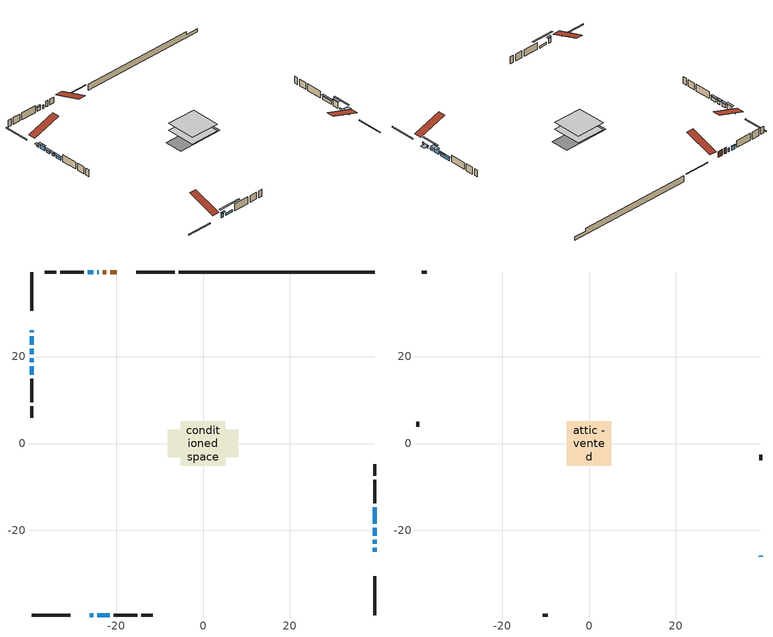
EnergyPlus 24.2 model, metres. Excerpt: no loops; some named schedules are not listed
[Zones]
conditioned space
 floor adiabatic (AdiabaticFloorConstruction): -5.1,-5.1 -5.1,5.1 5.1,5.1 5.1,-5.1 z0.92
 floor foundation (Slab1 construction): -8.06,-3.18 -8.06,3.18 8.06,3.18 8.06,-3.18 z-1.25
 wall outside (RimJoist1 construction): -6.46,39.46 -15.35,39.46 / -39.46,-39.46 -30.57,-39.46 / -39.46,39.46 -39.46,30.57 / 39.46,-39.46 39.46,-30.57 z0.92:1.22
 wall outside (AdiabaticWallConstruction 1): -19.82,39.46 -21.38,39.46 / -22.31,39.46 -23.02,39.46 z0.92:2.95
 wall outside (AdiabaticWallConstruction): -39.46,26.1 -39.46,25.56 z0.92:1.74; -39.46,24.63 -39.46,22.7 / -26.1,-39.46 -25.23,-39.46 z0.92:2.6; 39.46,-24.86 39.46,-23.95 / 39.46,-23.02 39.46,-22.1 z0.92:1.53; -24.3,-39.46 -21.45,-39.46 z0.92:1.68; -23.95,39.46 -24.31,39.46 z0.92:2.14; 39.46,-21.18 39.46,-19.35 z0.92:3; 39.46,-18.42 39.46,-14.66 / -39.46,21.77 -39.46,20.5 / -39.46,19.58 -39.46,18.68 / -39.46,17.76 -39.46,15.82 z0.92:2.04; -25.23,39.46 -26.51,39.46 z0.92:2.19
 wall outside (Wall1 construction): -27.44,39.46 -32.87,39.46 / -20.53,-39.46 -15.09,-39.46 / -39.46,14.9 -39.46,9.46 / 39.46,-13.73 39.46,-8.3 z0.92:3.36
 wall outside (Wall2 construction): -33.8,39.46 -36.39,39.46 / -14.16,-39.46 -11.57,-39.46 / -39.46,8.53 -39.46,5.94 / 39.46,-7.37 39.46,-4.77 z0.92:3.36
 wall foundation (FoundationWall1 construction): -5.53,39.46,-1.25 -5.53,39.46,0.92 34.96,39.46,0.92 34.96,39.46,-0.13 39.46,39.46,-0.13 39.46,39.46,-1.25
 window (WindowConstruction 8): -39.46,26.09 -39.46,25.56 z0.92:1.73
 window (WindowConstruction 6): -39.46,24.63 -39.46,22.7 z0.92:2.6
 window (WindowConstruction 7): -26.09,-39.46 -25.23,-39.46 z0.92:2.6
 window (WindowConstruction 10): 39.46,-24.86 39.46,-23.95 z0.92:1.53
 window (WindowConstruction 11): 39.46,-23.02 39.46,-22.1 z0.92:1.53
 window (WindowConstruction 12): -24.3,-39.46 -21.45,-39.46 z0.92:1.68
 window (WindowConstruction 9): -23.95,39.46 -24.31,39.46 z0.92:2.14
 window (WindowConstruction): 39.46,-21.18 39.46,-19.35 z0.92:3
 window (WindowConstruction 1): 39.46,-18.42 39.46,-14.66 z0.92:2.04
 window (WindowConstruction 2): -25.23,39.46 -26.51,39.46 z0.92:2.19
 window (WindowConstruction 3): -39.46,21.77 -39.46,20.5 z0.92:2.04
 window (WindowConstruction 4): -39.46,19.57 -39.46,18.68 z0.92:2.04
 window (WindowConstruction 5): -39.46,17.75 -39.46,15.83 z0.92:2.04
 door (Door): -19.82,39.46 -21.38,39.46 z0.92:2.95
 door (Door 1): -22.31,39.46 -23.02,39.46 z0.92:2.95
 ceiling adiabatic (AdiabaticFloorConstruction): 5.1,-5.1 5.1,5.1 -5.1,5.1 -5.1,-5.1 z0.92
attic - vented
 floor to conditioned space (Floor1 construction Reversed): -5.1,-5.1 -5.1,5.1 5.1,5.1 5.1,-5.1 z3.36
 wall outside (AdiabaticWallConstruction): 39.46,-26.1 39.46,-25.79 z0.92:2.14
 wall outside (Wall3 construction): -37.32,39.46 -38.53,39.46 / -10.64,-39.46 -9.43,-39.46 / -39.46,5.01 -39.46,3.81 / 39.46,-3.84 39.46,-2.64 z0.92:3.36
 window (WindowConstruction 13): 39.46,-26.09 39.46,-25.79 z0.92:2.14
 roof outside (Roof1 construction): -18.89,39.46,3.36 -18.89,29.52,6.67 -16.28,29.52,6.67 -16.28,39.46,3.36; -27.02,-39.46,3.36 -27.02,-29.52,6.67 -29.64,-29.52,6.67 -29.64,-39.46,3.36; -39.46,27.02,3.36 -29.52,27.02,6.67 -29.52,29.64,6.67 -39.46,29.64,3.36; 39.46,-27.02,3.36 29.52,-27.02,6.67 29.52,-29.64,6.67 39.46,-29.64,3.36
shading: -39.46,25.26 -39.46,26.39 -40.06,26.39 -40.06,25.26 z2.03; -39.46,22.4 -39.46,24.93 -40.06,24.93 -40.06,22.4 z2.9; -24.93,-39.46 -26.39,-39.46 -26.39,-40.06 -24.93,-40.06 z2.9; 39.46,-23.65 39.46,-25.16 41.28,-25.16 41.28,-23.65 z1.83; 39.46,-19.47 39.46,-25.66 39.87,-25.66 39.87,-19.47 z4.17; -18.81,-39.46 -26.94,-39.46 -26.94,-39.87 -18.81,-39.87 z4.32; 39.46,-19.05 39.46,-21.47 40.67,-21.47 40.67,-19.05 z3.3; 39.46,-14.36 39.46,-18.72 40.06,-18.72 40.06,-14.36 z2.34; -26.71,39.46 -25.03,39.46 -25.03,39.87 -26.71,39.87 z2.39; -39.46,20.2 -39.46,22.07 -40.06,22.07 -40.06,20.2 z2.34; -39.46,18.39 -39.46,19.87 -40.06,19.87 -40.06,18.39 z2.34; -39.46,15.53 -39.46,18.05 -40.06,18.05 -40.06,15.53 z2.34
[Building]
Building 1: Terrain=Suburbs
[Site:Location]
Quebec Intl AP_QC: Latitude {deg}=46.8; Longitude {deg}=-71.38; Time Zone {hr}=-5; Elevation {m}=74; Keep Site Location Information=Yes
[Site:GroundTemperature:Shallow]
0.0108218, -2.24938, -2.43038, -1.3578, 2.94801, 7.23376, 10.9493, 13.303, 13.5029, 11.5886, 7.96783, 3.81355
[Site:WaterMainsTemperature]
Calculation Method=Schedule; Temperature Schedule=mains temperature schedule
[Material] Roughness=Rough; Thermal Absorptance=0.9
Name | Thickness {m} | Conductivity {W/m-K} | Density {kg/m3} | Specific Heat {J/kg-K} | Solar Absorptance | Visible Absorptance
asphalt or fiberglass shingles | 0.00635 | 0.162714 | 1121.4 | 1465.45 | 0.4 | 0.4
ceiling loosefill ins | 0.0846667 | 0.0480833 | 16.02 | 1046.75 | 0.7 | 0.7
ceiling stud and cavity | 0.1397 | 0.0845812 | 65.682 | 1177.47 | 0.7 | 0.7
concrete 4.0 in. | 0.1016 | 1.803125 | 2242.8 | 837.4 | 0.7 | 0.7
concrete 8.0 in. | 0.2032 | 1.803125 | 2242.8 | 837.4 | 0.7 | 0.7
door material | 0.04445 | 0.053851 | 512.64 | 1214.23 | 0.7 | 0.7
exterior vertical ins | 0.102245 | 0.029427 | 32.04 | 1214.23 | 0.7 | 0.7
floor covering | 0.0127 | 0.0433444 | 54.468 | 1339.84 | 0.6 | 0.6
floor rigid ins; wall rigid ins | 0.512978 | 0.029427 | 32.04 | 1214.23 | 0.7 | 0.7
floor stud and cavity | 0.1397 | 1.75129 | 37.0049 | 1207.88 | 0.7 | 0.7
furniture material conditioned space 1 | 0.1524 | 0.115458 | 640.8 | 1214.23 | 0.6 | 0.6
gypsum board | 0.0127 | 0.160291 | 801 | 837.4 | 0.6 | 0.6
gypsum board 1 | 0.0127 | 0.160291 | 801 | 837.4 | 0.7 | 0.7
osb sheathing 0.5 in. | 0.0127 | 0.115458 | 512.64 | 1214.23 | 0.7 | 0.7
osb sheathing 0.75 in. | 0.01905 | 0.115458 | 512.64 | 1214.23 | 0.7 | 0.7
osb sheathing 2.0 in. | 0.0508 | 0.115458 | 512.64 | 1214.23 | 0.7 | 0.7
rim joist stud and cavity | 0.0508 | 0.0363542 | 125.044 | 1163.47 | 0.6 | 0.6
wall stud and cavity | 0.1397 | 0.0774032 | 139.0536 | 1170.24 | 0.7 | 0.7
wall stud and cavity 1 | 0.1397 | 0.0742868 | 139.0536 | 1170.24 | 0.7 | 0.7
wall stud and cavity 2 | 0.0889 | 6.9971 | 50.32683 | 1063.81 | 0.6 | 0.6
wall stud and cavity 3 | 0.0889 | 0.380278 | 52.3479 | 1209.89 | 0.7 | 0.7
wall stud and cavity 4 | 0.0889 | 0.391764 | 83.0341 | 1211.67 | 0.7 | 0.7
wood siding | 0.0254 | 0.102417 | 544.68 | 1172.36 | 0.4 | 0.4
wood siding 1 | 0.00254 | 0.102417 | 544.68 | 1172.36 | 0.4 | 0.4
wood siding 2; wood siding 3; wood siding 4 | 0.0254 | 0.102417 | 544.68 | 1172.36 | 0.7 | 0.7
[WindowMaterial:SimpleGlazingSystem]
Name | U-Factor {W/m2-K} | Solar Heat Gain Coefficient
WindowMaterial | 2.907136 | 0.61
WindowMaterial 1 | 2.9219 | 0.62
WindowMaterial 10 | 2.76291 | 0.46
WindowMaterial 11 | 2.95994 | 0.57
WindowMaterial 12 | 5.19423 | 0.65
WindowMaterial 2 | 2.97981 | 0.57
WindowMaterial 3 | 2.9378 | 0.6
WindowMaterial 4 | 2.958238 | 0.57
WindowMaterial 5 | 2.921331 | 0.62
WindowMaterial 6 | 2.90032 | 0.65
WindowMaterial 7 | 2.94461 | 0.59
WindowMaterial 8 | 2.99571 | 0.59
WindowMaterial 9 | 2.75553 | 0.43
[Construction]
AdiabaticFloorConstruction: floor stud and cavity, floor rigid ins, osb sheathing 0.75 in., floor covering
AdiabaticWallConstruction: wood siding 3, wall rigid ins, wall stud and cavity 3, gypsum board
AdiabaticWallConstruction 1: wood siding 4, wall rigid ins, wall stud and cavity 3, gypsum board
Door; Door 1: door material
Floor1 construction Reversed: gypsum board, ceiling stud and cavity, ceiling loosefill ins
FoundationWall1 construction: concrete 8.0 in., gypsum board 1
furniture construction conditioned space 1: furniture material conditioned space 1
PartitionWallConstruction: gypsum board, wall stud and cavity 4, gypsum board
RimJoist1 construction: wood siding 2, osb sheathing 2.0 in., rim joist stud and cavity
Roof1 construction: asphalt or fiberglass shingles
Slab1 construction: concrete 4.0 in.
Wall1 construction: wood siding, osb sheathing 0.5 in., wall stud and cavity, gypsum board
Wall2 construction: wood siding, osb sheathing 0.5 in., wall stud and cavity 1, gypsum board
Wall3 construction: wood siding 1, wall stud and cavity 2
WindowConstruction: WindowMaterial
WindowConstruction 1: WindowMaterial 1
WindowConstruction 10; WindowConstruction 11: WindowMaterial 10
WindowConstruction 12: WindowMaterial 11
WindowConstruction 13: WindowMaterial 12
WindowConstruction 2: WindowMaterial 2
WindowConstruction 3: WindowMaterial 3
WindowConstruction 4: WindowMaterial 4
WindowConstruction 5: WindowMaterial 5
WindowConstruction 6: WindowMaterial 6
WindowConstruction 7: WindowMaterial 7
WindowConstruction 8: WindowMaterial 8
WindowConstruction 9: WindowMaterial 9
[Zone] Multiplier=1; Part of Total Floor Area=Yes
Name | Volume {m3}
attic - vented | 55.9386
conditioned space | 502.2
[Space]
Name | Zone | Volume {m3}
attic - vented 1 | attic - vented | 55.9386
conditioned space 1 | conditioned space | 502.2
[ZoneInfiltration:EffectiveLeakageArea]
infil attic - vented 1: Zone or Space=attic - vented 1; Schedule=Always On Discrete; Effective Air Leakage Area {cm2}=3841.85; Stack Coefficient=0.000399971; Wind Coefficient=1.35125e-05
[ZoneMixing]
whole house fan mix: Zone or Space=attic - vented; Schedule=Always On Continuous; Design Flow Rate Calculation Method=Flow/Zone; Design Flow Rate {m3/s}=0; Source Zone or Space=conditioned space
[SurfaceProperty:ExposedFoundationPerimeter]
Slab1: Exposed Perimeter Calculation Method=TotalExposedPerimeter; Total Exposed Perimeter {m}=44.989
[InternalMass] Zone or ZoneList=conditioned space; Space or SpaceList=conditioned space 1
Name | Construction | Surface Area {m2}
furniture mass conditioned space 1 | furniture construction conditioned space 1 | 82.7198
partition wall mass | PartitionWallConstruction | 206.799
[Lights]
interior lighting: Zone or ZoneList or Space or SpaceList=conditioned space 1; Schedule=interior lighting schedule; Design Level Calculation Method=LightingLevel; Lighting Level {W}=343.2; Return Air Fraction=0; Fraction Radiant=0.6; Fraction Visible=0.2; Fraction Replaceable=1
[People]
occupants: Zone or ZoneList or Space or SpaceList=conditioned space 1; Number of People Schedule=occupants schedule; Number of People Calculation Method=People; Number of People=3; Fraction Radiant=0.314171; Sensible Heat Fraction=0.56303; Activity Level Schedule=occupants activity schedule; Carbon Dioxide Generation Rate {m3/s-W}=0; Enable ASHRAE 55 Comfort Warnings=No; Mean Radiant Temperature Calculation Type=EnclosureAveraged
[ElectricEquipment] Zone or ZoneList or Space or SpaceList=conditioned space 1; Design Level Calculation Method=EquipmentLevel
Name | Schedule | Design Level {W} | Fraction Latent | Fraction Radiant | Fraction Lost
clothes dryer | clothes dryer schedule | 140.772 | 0.015 | 0.081 | 0.85
clothes washer | clothes washer schedule | 32.1985 | 0.03 | 0.162 | 0.7
cooking range | cooking range schedule | 215.147 | 0.08 | 0.432 | 0.2
dishwasher | dishwasher schedule | 66.8632 | 0.3 | 0.18 | 0.4
fridge | fridge schedule | 72.9452 | 0 | 0.6 | 0
mech vent bath fan 0 | mech vent bath fan 0 schedule | 50.2 | 0 | 0 | 1
mech vent bath fan 1 | mech vent bath fan 1 schedule | 50.2 | 0 | 0 | 1
mech vent house fan | mech vent house fan schedule | 0 | 0 | 0 | 1
mech vent house fan cfis | mech vent house fan cfis schedule | 0 | 0 | 0 | 0
mech vent range fan 0 | mech vent range fan 0 schedule | 57 | 0 | 0 | 1
misc plug loads | misc plug loads schedule | 494.7 | 0.045 | 0.513 | 0.1
whole house fan | Always On Discrete | 0 | 0 | 0 | 1
[OtherEquipment] Zone or ZoneList or Space or SpaceList=conditioned space 1; Design Level Calculation Method=EquipmentLevel
Name | Fuel Type | Schedule | Design Level {W} | Fraction Latent | Fraction Radiant | Fraction Lost
clothes dryer 1 | Electricity | clothes dryer schedule | 0 | 0.015 | 0.081 | 0.85
cooking range 1 | Electricity | cooking range schedule | 0 | 0.08 | 0.432 | 0.2
general water use latent | None | general water use schedule | 62.594 | 1 | 0 | 0
general water use sensible | None | general water use schedule | -61.6891 | 0 | 0.6 | 0
mech vent house fan latent load | None | Always On Discrete | 0 | 1 | 0 | 0
mech vent house fan sensible load | None | Always On Discrete | 0 | 0 | 0 | 0
water heater energy adjustment1 | Electricity | Always On Discrete | 0.01 | 0 | 0 | 1
[ZoneInfiltration:DesignFlowRate] Zone or ZoneList or Space or SpaceList=conditioned space 1; Schedule=Always On Discrete; Design Flow Rate Calculation Method=Flow/Zone; Design Flow Rate {m3/s}=0
infil flow; natural vent flow; whole house fan flow
[ZoneControl:Thermostat]
conditioned space Thermostat: Zone or ZoneList=conditioned space; Control Type Schedule=conditioned space Thermostat Schedule; Control 1=conditioned space temperature setpoint; Temperature Difference Between Cutout And Setpoint {deltaC}=0
[ZoneHVAC:Baseboard:Convective:Electric]
electric baseboard: Availability Schedule=Always On Discrete; Heating Design Capacity {W}=9343.4; Efficiency=1
[Zone equipment]
conditioned space: electric baseboard
[Foundation:Kiva]
Foundation Kiva 1: Initial Indoor Air Temperature {C}=18; Wall Height Above Grade {m}=0.920008; Wall Depth Below Slab {m}=0.2032; Custom Block Material Name 1=exterior vertical ins; Custom Block Depth 1 {m}=2.16999; Custom Block X Position 1 {m}=0.2159; Custom Block Z Position 1 {m}=0
[Foundation:Kiva:Settings]
Soil Conductivity {W/m-K}=0.849921; Soil Density {kg/m3}=1842.3; Soil Specific Heat {J/kg-K}=418.7; Ground Solar Absorptivity=0.9; Ground Thermal Absorptivity=0.9; Ground Surface Roughness {m}=0.03; Far-Field Width {m}=40; Deep-Ground Boundary Condition=ZeroFlux; Deep-Ground Depth {m}=40; Minimum Cell Dimension {m}=0.2; Maximum Cell Growth Coefficient=3; Simulation Timestep=Timestep
[Exterior:Lights]
exterior lighting: Schedule=exterior lighting schedule; Design Level {W}=75.6
[EnergyManagementSystem:GlobalVariable]
infil_program_Qfan
infil_program_Qinf
natural_vent_program_Qnv
natural_vent_program_Qwhf
[EnergyManagementSystem:Sensor]
Name | Output:Variable or Output:Meter Index Key | Output:Variable or Output:Meter
airflow_gain | infil flow | Infiltration Sensible Heat Gain Energy
airflow_gain_1 | natural vent flow | Infiltration Sensible Heat Gain Energy
airflow_gain_2 | whole house fan flow | Infiltration Sensible Heat Gain Energy
airflow_loss | infil flow | Infiltration Sensible Heat Loss Energy
airflow_loss_1 | natural vent flow | Infiltration Sensible Heat Loss Energy
airflow_loss_2 | whole house fan flow | Infiltration Sensible Heat Loss Energy
clg_load_cond |  | Cooling:EnergyTransfer:Zone:CONDITIONED SPACE
clg_sp_s; clg_sp_s_1 | cooling setpoint | Schedule Value
clothes_dryer_exhaust_0_sch_s | clothes dryer exhaust 0 schedule | Schedule Value
conditioned_space_clg_unmet_s | conditioned space | Zone Cooling Setpoint Not Met Time
conditioned_space_htg_unmet_s | conditioned space | Zone Heating Setpoint Not Met Time
cool_season | cooling season schedule | Schedule Value
fridge_tin_s | conditioned space | Zone Mean Air Temperature
htg_load_cond |  | Heating:EnergyTransfer:Zone:CONDITIONED SPACE
htg_sp_s; htg_sp_s_1 | heating setpoint | Schedule Value
ig_ee_conv | clothes dryer | Electric Equipment Convective Heating Energy
ig_ee_conv_2 | cooking range | Electric Equipment Convective Heating Energy
ig_ee_conv_4 | fridge | Electric Equipment Convective Heating Energy
ig_ee_conv_5 | misc plug loads | Electric Equipment Convective Heating Energy
ig_ee_conv_6 | whole house fan | Electric Equipment Convective Heating Energy
ig_ee_rad | clothes dryer | Electric Equipment Radiant Heating Energy
ig_ee_rad_2 | cooking range | Electric Equipment Radiant Heating Energy
ig_ee_rad_4 | fridge | Electric Equipment Radiant Heating Energy
ig_ee_rad_5 | misc plug loads | Electric Equipment Radiant Heating Energy
ig_ee_rad_6 | whole house fan | Electric Equipment Radiant Heating Energy
ig_lgt_conv | interior lighting | Lights Convective Heating Energy
ig_lgt_rad | interior lighting | Lights Radiant Heating Energy
ig_lgt_vis | interior lighting | Lights Visible Radiation Heating Energy
ig_oe_conv | clothes dryer 1 | Other Equipment Convective Heating Energy
ig_oe_conv_1 | cooking range 1 | Other Equipment Convective Heating Energy
ig_oe_conv_2 | general water use latent | Other Equipment Convective Heating Energy
ig_oe_conv_3 | general water use sensible | Other Equipment Convective Heating Energy
ig_oe_conv_4 | water heater energy adjustment1 | Other Equipment Convective Heating Energy
ig_oe_rad | clothes dryer 1 | Other Equipment Radiant Heating Energy
ig_oe_rad_1 | cooking range 1 | Other Equipment Radiant Heating Energy
ig_oe_rad_2 | general water use latent | Other Equipment Radiant Heating Energy
ig_oe_rad_3 | general water use sensible | Other Equipment Radiant Heating Energy
ig_oe_rad_4 | water heater energy adjustment1 | Other Equipment Radiant Heating Energy
ig_ppl_conv | occupants | People Convective Heating Energy
ig_ppl_rad | occupants | People Radiant Heating Energy
im_conv | furniture mass conditioned space 1 | Surface Inside Face Convection Heat Gain Energy
im_conv_1 | partition wall mass | Surface Inside Face Convection Heat Gain Energy
im_ig | furniture mass conditioned space 1 | Surface Inside Face Internal Gains Radiation Heat Gain Energy
im_ig_1 | partition wall mass | Surface Inside Face Internal Gains Radiation Heat Gain Energy
im_lgt | furniture mass conditioned space 1 | Surface Inside Face Lights Radiation Heat Gain Energy
im_lgt_1 | partition wall mass | Surface Inside Face Lights Radiation Heat Gain Energy
im_sol | furniture mass conditioned space 1 | Surface Inside Face Solar Radiation Heat Gain Energy
im_sol_1 | partition wall mass | Surface Inside Face Solar Radiation Heat Gain Energy
im_surf | furniture mass conditioned space 1 | Surface Inside Face Net Surface Thermal Radiation Heat Gain Energy
im_surf_1 | partition wall mass | Surface Inside Face Net Surface Thermal Radiation Heat Gain Energy
mech_vent_bath_fan_0_sch_s | mech vent bath fan 0 schedule | Schedule Value
mech_vent_bath_fan_1_sch_s | mech vent bath fan 1 schedule | Schedule Value
mech_vent_range_fan_0_sch_s | mech vent range fan 0 schedule | Schedule Value
mv_conv | mech vent bath fan 0 | Electric Equipment Convective Heating Energy
mv_conv_1 | mech vent bath fan 1 | Electric Equipment Convective Heating Energy
mv_conv_2 | mech vent house fan | Electric Equipment Convective Heating Energy
mv_conv_3 | mech vent house fan cfis | Electric Equipment Convective Heating Energy
mv_conv_4 | mech vent range fan 0 | Electric Equipment Convective Heating Energy
mv_conv_5 | mech vent house fan latent load | Other Equipment Convective Heating Energy
mv_conv_6 | mech vent house fan sensible load | Other Equipment Convective Heating Energy
mv_rad | mech vent bath fan 0 | Electric Equipment Radiant Heating Energy
mv_rad_1 | mech vent bath fan 1 | Electric Equipment Radiant Heating Energy
mv_rad_2 | mech vent house fan | Electric Equipment Radiant Heating Energy
mv_rad_3 | mech vent house fan cfis | Electric Equipment Radiant Heating Energy
mv_rad_4 | mech vent range fan 0 | Electric Equipment Radiant Heating Energy
mv_rad_5 | mech vent house fan latent load | Other Equipment Radiant Heating Energy
mv_rad_6 | mech vent house fan sensible load | Other Equipment Radiant Heating Energy
natural_vent_s | natural vent schedule | Schedule Value
out_pb_s |  | Site Outdoor Air Barometric Pressure
out_wt_s |  | Site Outdoor Air Humidity Ratio
site_vw_s |  | Site Wind Speed
ss_back_out | Window1 | Surface Window Shortwave from Zone Back Out Window Heat Transfer Rate
ss_back_out_1 | Window10 | Surface Window Shortwave from Zone Back Out Window Heat Transfer Rate
ss_back_out_10 | Window7 | Surface Window Shortwave from Zone Back Out Window Heat Transfer Rate
ss_back_out_11 | Window8 | Surface Window Shortwave from Zone Back Out Window Heat Transfer Rate
ss_back_out_12 | Window9 | Surface Window Shortwave from Zone Back Out Window Heat Transfer Rate
ss_back_out_2 | Window11 | Surface Window Shortwave from Zone Back Out Window Heat Transfer Rate
ss_back_out_3 | Window13 | Surface Window Shortwave from Zone Back Out Window Heat Transfer Rate
ss_back_out_4 | Window14 | Surface Window Shortwave from Zone Back Out Window Heat Transfer Rate
ss_back_out_5 | Window15 | Surface Window Shortwave from Zone Back Out Window Heat Transfer Rate
ss_back_out_6 | Window2 | Surface Window Shortwave from Zone Back Out Window Heat Transfer Rate
ss_back_out_7 | Window3 | Surface Window Shortwave from Zone Back Out Window Heat Transfer Rate
ss_back_out_8 | Window4 | Surface Window Shortwave from Zone Back Out Window Heat Transfer Rate
ss_back_out_9 | Window6 | Surface Window Shortwave from Zone Back Out Window Heat Transfer Rate
ss_conv | Door1 | Surface Inside Face Convection Heat Gain Energy
ss_conv_1 | Door3 | Surface Inside Face Convection Heat Gain Energy
ss_conv_10 | Window4 | Surface Inside Face Convection Heat Gain Energy
ss_conv_11 | Window6 | Surface Inside Face Convection Heat Gain Energy
ss_conv_12 | Window7 | Surface Inside Face Convection Heat Gain Energy
ss_conv_13 | Window8 | Surface Inside Face Convection Heat Gain Energy
ss_conv_14 | Window9 | Surface Inside Face Convection Heat Gain Energy
ss_conv_2 | Window1 | Surface Inside Face Convection Heat Gain Energy
ss_conv_3 | Window10 | Surface Inside Face Convection Heat Gain Energy
ss_conv_4 | Window11 | Surface Inside Face Convection Heat Gain Energy
ss_conv_5 | Window13 | Surface Inside Face Convection Heat Gain Energy
ss_conv_6 | Window14 | Surface Inside Face Convection Heat Gain Energy
ss_conv_7 | Window15 | Surface Inside Face Convection Heat Gain Energy
ss_conv_8 | Window2 | Surface Inside Face Convection Heat Gain Energy
ss_conv_9 | Window3 | Surface Inside Face Convection Heat Gain Energy
ss_ig | Door1 | Surface Inside Face Internal Gains Radiation Heat Gain Energy
ss_ig_1 | Door3 | Surface Inside Face Internal Gains Radiation Heat Gain Energy
ss_ig_10 | Window4 | Surface Inside Face Internal Gains Radiation Heat Gain Energy
ss_ig_11 | Window6 | Surface Inside Face Internal Gains Radiation Heat Gain Energy
ss_ig_12 | Window7 | Surface Inside Face Internal Gains Radiation Heat Gain Energy
ss_ig_13 | Window8 | Surface Inside Face Internal Gains Radiation Heat Gain Energy
ss_ig_14 | Window9 | Surface Inside Face Internal Gains Radiation Heat Gain Energy
ss_ig_2 | Window1 | Surface Inside Face Internal Gains Radiation Heat Gain Energy
ss_ig_3 | Window10 | Surface Inside Face Internal Gains Radiation Heat Gain Energy
ss_ig_4 | Window11 | Surface Inside Face Internal Gains Radiation Heat Gain Energy
ss_ig_5 | Window13 | Surface Inside Face Internal Gains Radiation Heat Gain Energy
ss_ig_6 | Window14 | Surface Inside Face Internal Gains Radiation Heat Gain Energy
ss_ig_7 | Window15 | Surface Inside Face Internal Gains Radiation Heat Gain Energy
ss_ig_8 | Window2 | Surface Inside Face Internal Gains Radiation Heat Gain Energy
ss_ig_9 | Window3 | Surface Inside Face Internal Gains Radiation Heat Gain Energy
ss_lgt | Door1 | Surface Inside Face Lights Radiation Heat Gain Energy
ss_lgt_1 | Door3 | Surface Inside Face Lights Radiation Heat Gain Energy
ss_sol | Door1 | Surface Inside Face Solar Radiation Heat Gain Energy
ss_sol_1 | Door3 | Surface Inside Face Solar Radiation Heat Gain Energy
ss_surf | Door1 | Surface Inside Face Net Surface Thermal Radiation Heat Gain Energy
ss_surf_1 | Door3 | Surface Inside Face Net Surface Thermal Radiation Heat Gain Energy
ss_surf_10 | Window4 | Surface Inside Face Net Surface Thermal Radiation Heat Gain Energy
ss_surf_11 | Window6 | Surface Inside Face Net Surface Thermal Radiation Heat Gain Energy
ss_surf_12 | Window7 | Surface Inside Face Net Surface Thermal Radiation Heat Gain Energy
ss_surf_13 | Window8 | Surface Inside Face Net Surface Thermal Radiation Heat Gain Energy
ss_surf_14 | Window9 | Surface Inside Face Net Surface Thermal Radiation Heat Gain Energy
ss_surf_2 | Window1 | Surface Inside Face Net Surface Thermal Radiation Heat Gain Energy
ss_surf_3 | Window10 | Surface Inside Face Net Surface Thermal Radiation Heat Gain Energy
ss_surf_4 | Window11 | Surface Inside Face Net Surface Thermal Radiation Heat Gain Energy
ss_surf_5 | Window13 | Surface Inside Face Net Surface Thermal Radiation Heat Gain Energy
ss_surf_6 | Window14 | Surface Inside Face Net Surface Thermal Radiation Heat Gain Energy
ss_surf_7 | Window15 | Surface Inside Face Net Surface Thermal Radiation Heat Gain Energy
ss_surf_8 | Window2 | Surface Inside Face Net Surface Thermal Radiation Heat Gain Energy
ss_surf_9 | Window3 | Surface Inside Face Net Surface Thermal Radiation Heat Gain Energy
ss_trans_in | Window1 | Surface Window Transmitted Solar Radiation Rate
ss_trans_in_1 | Window10 | Surface Window Transmitted Solar Radiation Rate
ss_trans_in_10 | Window7 | Surface Window Transmitted Solar Radiation Rate
ss_trans_in_11 | Window8 | Surface Window Transmitted Solar Radiation Rate
ss_trans_in_12 | Window9 | Surface Window Transmitted Solar Radiation Rate
ss_trans_in_2 | Window11 | Surface Window Transmitted Solar Radiation Rate
